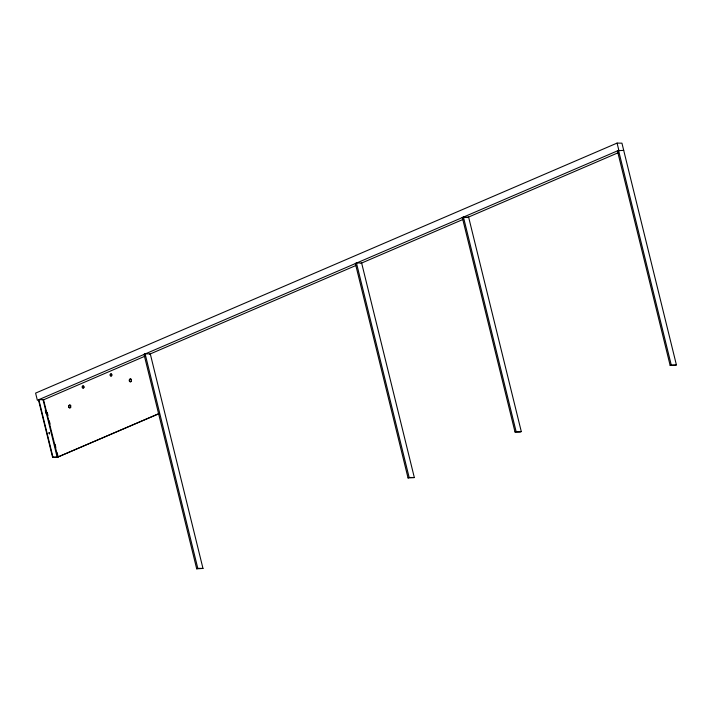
<?xml version="1.0" encoding="UTF-8"?>
<svg xmlns="http://www.w3.org/2000/svg" width="712" height="712" viewBox="0 0 712 712"><rect width="100%" height="100%" fill="white"/><g stroke="black" fill="none" stroke-linecap="round" stroke-linejoin="round"><path stroke-width="1.07" d="M48.87 432.709C50.338 435.842 48.799 430.297 49.368 434M617.073 143.094L35.6 393.113L37.362 400.295L618.844 150.276L617.073 143.094L621.941 143.174L676.4 364.873L675.296 365.354L670.108 365.265L617.411 150.748L623.712 150.357M145.106 353.828L144.002 354.3L196.69 568.817L202.982 568.434L150.294 353.917L145.106 353.828L197.794 568.345L202.982 568.434M356.445 262.95L355.341 263.431L408.038 477.948L414.331 477.556L361.643 263.04L356.445 262.95L409.142 477.467L414.331 477.556M462.302 217.436L468.603 217.053L521.291 431.57L520.187 432.042L514.999 431.953L462.302 217.436L466.458 217.507M43.254 399.939L145.106 356.142M149.538 354.238L355.964 265.478M361.073 263.289L463.263 219.34M467.357 217.587L618.603 152.555M38.466 399.824L52.581 457.282L57.263 457.193M158.901 413.601L57.859 457.042L43.521 399.663M159.221 413.601L57.636 457.122M196.69 568.817L197.794 568.345M408.038 477.948L409.142 477.467M514.999 431.953L521.291 431.57M670.108 365.265L676.4 364.873M57.975 457.131L57.476 457.264M43.361 399.806L43.743 399.583M43.388 399.69L38.831 399.663L52.946 457.122M57.378 457.175L52.581 457.282M618.514 150.268L671.202 364.793M463.405 216.964L516.093 431.481M47.206 412.355L47.989 415.55M49.297 420.872L50.08 424.058M55.047 444.279L55.83 447.474M57.138 452.788L57.921 455.983M43.058 399.735L57.165 457.193M45.301 410.53L46.084 413.725M70.88 407.086A1.388 1.059 -89 0 1 69.295 407.575A1.388 1.059 -89 0 1 69.215 405.457A1.388 1.059 -89 0 1 70.835 405.707M131.373 381.312A1.388 1.059 -89 0 1 129.869 381.418A1.388 1.059 -89 0 1 129.798 379.46A1.388 1.059 -89 0 1 131.302 379.354M111.695 374.218A1.006 0.774 -89 0 1 111.535 375.856A1.006 0.774 -89 0 1 110.404 375.117A1.006 0.774 -89 0 1 111.339 373.987M83.811 387.657A1.006 0.774 -89 0 0 83.402 385.993A1.006 0.774 -89 0 0 82.503 387.301A1.006 0.774 -89 0 0 83.811 387.657M70.399 407.38A1.388 1.059 -89 0 0 69.838 405.101A1.388 1.059 -89 0 0 68.601 406.89A1.388 1.059 -89 0 0 70.399 407.38M131.044 381.303A1.388 1.059 -89 0 0 130.483 379.024A1.388 1.059 -89 0 0 129.255 380.813A1.388 1.059 -89 0 0 131.044 381.303M83.482 387.648A1.006 0.774 -89 0 0 83.073 385.993A1.006 0.774 -89 0 0 82.174 387.292A1.006 0.774 -89 0 0 83.482 387.648M111.419 375.633A1.006 0.774 -89 0 0 111.01 373.978A1.006 0.774 -89 0 0 110.111 375.277A1.006 0.774 -89 0 0 111.419 375.633"/></g></svg>
